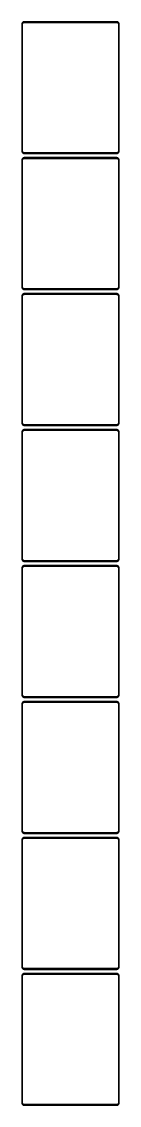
# Model space of a CAD drawing. Header units: metres. Extents: x -105 to 105, y 4268 to 8668.
# Drawn here: x -105 to 105, y 6326 to 8668 of the extents above; entities that cross this region are included whole.
import ezdxf

# ---------------------------------------------------------------- set-up
doc = ezdxf.new("R2010")
doc.units = ezdxf.units.M

msp = doc.modelspace()

# ---------------------------------------------------------------- linework, layer by layer
for p, q in [((-104.961, 8664.13), (-105, 8663.5)), ((-105, 8663.5), (-105, 8388.5)), ((-104.843, 8664.74), (-104.961, 8664.13)), ((-104.649, 8665.34), (-104.843, 8664.74)), ((-104.382, 8665.91), (-104.649, 8665.34)), ((-104.045, 8666.44), (-104.382, 8665.91)), ((-103.645, 8666.92), (-104.045, 8666.44)), ((-103.187, 8667.35), (-103.645, 8666.92)), ((-103.5, 8663), (-103.468, 8663.5)), ((-103.5, 8389), (-103.5, 8663)), ((-103.468, 8663.5), (-103.374, 8663.99)), ((-103.374, 8663.99), (-103.219, 8664.47)), ((-103.219, 8664.47), (-103.005, 8664.93)), ((-102.679, 8667.72), (-103.187, 8667.35)), ((-103.005, 8664.93), (-102.736, 8665.35)), ((-102.736, 8665.35), (-102.416, 8665.74)), ((-102.129, 8668.02), (-102.679, 8667.72)), ((-102.416, 8665.74), (-102.05, 8666.08)), ((-101.545, 8668.26), (-102.129, 8668.02)), ((-102.05, 8666.08), (-101.643, 8666.38)), ((-101.643, 8666.38), (-101.203, 8666.62)), ((-100.937, 8668.41), (-101.545, 8668.26)), ((-101.203, 8666.62), (-100.736, 8666.8)), ((-100.314, 8668.49), (-100.937, 8668.41)), ((-100.736, 8666.8), (-100.25, 8666.93)), ((100.314, 8668.49), (-100.314, 8668.49)), ((-100.25, 8666.93), (-99.7512, 8666.99)), ((-99.7512, 8666.99), (99.7512, 8666.99)), ((99.7512, 8666.99), (100.25, 8666.93)), ((100.25, 8666.93), (100.736, 8666.8)), ((100.937, 8668.41), (100.314, 8668.49)), ((100.736, 8666.8), (101.203, 8666.62)), ((101.545, 8668.26), (100.937, 8668.41)), ((101.203, 8666.62), (101.643, 8666.38)), ((102.129, 8668.02), (101.545, 8668.26)), ((101.643, 8666.38), (102.05, 8666.08)), ((102.05, 8666.08), (102.416, 8665.74)), ((102.679, 8667.72), (102.129, 8668.02)), ((102.416, 8665.74), (102.736, 8665.35)), ((103.187, 8667.35), (102.679, 8667.72)), ((102.736, 8665.35), (103.005, 8664.93)), ((103.005, 8664.93), (103.219, 8664.47)), ((103.645, 8666.92), (103.187, 8667.35)), ((103.219, 8664.47), (103.374, 8663.99)), ((103.374, 8663.99), (103.468, 8663.5)), ((103.468, 8663.5), (103.5, 8663)), ((103.5, 8663), (103.5, 8389)), ((104.045, 8666.44), (103.645, 8666.92)), ((104.382, 8665.91), (104.045, 8666.44)), ((104.649, 8665.34), (104.382, 8665.91)), ((104.843, 8664.74), (104.649, 8665.34)), ((104.961, 8664.13), (104.843, 8664.74)), ((105, 8663.5), (104.961, 8664.13)), ((105, 8388.5), (105, 8663.5)), ((-105, 8388.5), (-104.961, 8387.87)), ((-104.961, 8387.87), (-104.843, 8387.26)), ((-103.468, 8388.5), (-103.5, 8389)), ((-103.374, 8388.01), (-103.468, 8388.5)), ((-103.219, 8387.53), (-103.374, 8388.01)), ((103.374, 8388.01), (103.219, 8387.53)), ((103.468, 8388.5), (103.374, 8388.01)), ((103.5, 8389), (103.468, 8388.5)), ((104.843, 8387.26), (104.961, 8387.87)), ((104.961, 8387.87), (105, 8388.5)), ((-104.961, 8370.13), (-105, 8369.5)), ((-105, 8369.5), (-105, 8094.5)), ((-104.843, 8370.74), (-104.961, 8370.13)), ((-104.843, 8387.26), (-104.649, 8386.66)), ((-104.649, 8371.34), (-104.843, 8370.74)), ((-104.649, 8386.66), (-104.382, 8386.09)), ((-104.382, 8371.91), (-104.649, 8371.34)), ((-104.382, 8386.09), (-104.045, 8385.56)), ((-104.045, 8372.44), (-104.382, 8371.91)), ((-104.045, 8385.56), (-103.645, 8385.08)), ((-103.645, 8372.92), (-104.045, 8372.44)), ((-103.645, 8385.08), (-103.187, 8384.65)), ((-103.187, 8373.35), (-103.645, 8372.92)), ((-103.5, 8369), (-103.468, 8369.5)), ((-103.5, 8095), (-103.5, 8369)), ((-103.468, 8369.5), (-103.374, 8369.99)), ((-103.374, 8369.99), (-103.219, 8370.47)), ((-103.005, 8387.07), (-103.219, 8387.53)), ((-103.219, 8370.47), (-103.005, 8370.93)), ((-103.187, 8384.65), (-102.679, 8384.28)), ((-102.679, 8373.72), (-103.187, 8373.35)), ((-102.736, 8386.65), (-103.005, 8387.07)), ((-103.005, 8370.93), (-102.736, 8371.35)), ((-102.416, 8386.26), (-102.736, 8386.65)), ((-102.736, 8371.35), (-102.416, 8371.74)), ((-102.679, 8384.28), (-102.129, 8383.98)), ((-102.129, 8374.02), (-102.679, 8373.72)), ((-102.05, 8385.92), (-102.416, 8386.26)), ((-102.416, 8371.74), (-102.05, 8372.08)), ((-102.129, 8383.98), (-101.545, 8383.74)), ((-101.545, 8374.26), (-102.129, 8374.02)), ((-101.643, 8385.62), (-102.05, 8385.92)), ((-102.05, 8372.08), (-101.643, 8372.38)), ((-101.203, 8385.38), (-101.643, 8385.62)), ((-101.643, 8372.38), (-101.203, 8372.62)), ((-101.545, 8383.74), (-100.937, 8383.59)), ((-100.937, 8374.41), (-101.545, 8374.26)), ((-100.736, 8385.2), (-101.203, 8385.38)), ((-101.203, 8372.62), (-100.736, 8372.8)), ((-100.937, 8383.59), (-100.314, 8383.51)), ((-100.314, 8374.49), (-100.937, 8374.41)), ((-100.25, 8385.07), (-100.736, 8385.2)), ((-100.736, 8372.8), (-100.25, 8372.93)), ((-100.314, 8383.51), (100.314, 8383.51)), ((100.314, 8374.49), (-100.314, 8374.49)), ((-99.7512, 8385.01), (-100.25, 8385.07)), ((-100.25, 8372.93), (-99.7512, 8372.99)), ((99.7512, 8385.01), (-99.7512, 8385.01)), ((-99.7512, 8372.99), (99.7512, 8372.99)), ((100.25, 8385.07), (99.7512, 8385.01)), ((99.7512, 8372.99), (100.25, 8372.93)), ((100.736, 8385.2), (100.25, 8385.07)), ((100.25, 8372.93), (100.736, 8372.8)), ((100.314, 8383.51), (100.937, 8383.59)), ((100.937, 8374.41), (100.314, 8374.49)), ((101.203, 8385.38), (100.736, 8385.2)), ((100.736, 8372.8), (101.203, 8372.62)), ((100.937, 8383.59), (101.545, 8383.74)), ((101.545, 8374.26), (100.937, 8374.41)), ((101.643, 8385.62), (101.203, 8385.38)), ((101.203, 8372.62), (101.643, 8372.38)), ((101.545, 8383.74), (102.129, 8383.98)), ((102.129, 8374.02), (101.545, 8374.26)), ((102.05, 8385.92), (101.643, 8385.62)), ((101.643, 8372.38), (102.05, 8372.08)), ((102.416, 8386.26), (102.05, 8385.92)), ((102.05, 8372.08), (102.416, 8371.74)), ((102.129, 8383.98), (102.679, 8384.28)), ((102.679, 8373.72), (102.129, 8374.02)), ((102.736, 8386.65), (102.416, 8386.26)), ((102.416, 8371.74), (102.736, 8371.35)), ((102.679, 8384.28), (103.187, 8384.65)), ((103.187, 8373.35), (102.679, 8373.72)), ((103.005, 8387.07), (102.736, 8386.65)), ((102.736, 8371.35), (103.005, 8370.93)), ((103.219, 8387.53), (103.005, 8387.07)), ((103.005, 8370.93), (103.219, 8370.47)), ((103.187, 8384.65), (103.645, 8385.08)), ((103.645, 8372.92), (103.187, 8373.35)), ((103.219, 8370.47), (103.374, 8369.99)), ((103.374, 8369.99), (103.468, 8369.5)), ((103.468, 8369.5), (103.5, 8369)), ((103.5, 8369), (103.5, 8095)), ((103.645, 8385.08), (104.045, 8385.56)), ((104.045, 8372.44), (103.645, 8372.92)), ((104.045, 8385.56), (104.382, 8386.09)), ((104.382, 8371.91), (104.045, 8372.44)), ((104.382, 8386.09), (104.649, 8386.66)), ((104.649, 8371.34), (104.382, 8371.91)), ((104.649, 8386.66), (104.843, 8387.26)), ((104.843, 8370.74), (104.649, 8371.34)), ((104.961, 8370.13), (104.843, 8370.74)), ((105, 8369.5), (104.961, 8370.13)), ((105, 8094.5), (105, 8369.5)), ((-105, 8094.5), (-104.961, 8093.87)), ((-104.961, 8093.87), (-104.843, 8093.26)), ((-104.843, 8093.26), (-104.649, 8092.66)), ((-104.649, 8092.66), (-104.382, 8092.09)), ((-104.382, 8092.09), (-104.045, 8091.56)), ((-104.045, 8091.56), (-103.645, 8091.08)), ((-103.645, 8091.08), (-103.187, 8090.65)), ((-103.468, 8094.5), (-103.5, 8095)), ((-103.374, 8094.01), (-103.468, 8094.5)), ((-103.219, 8093.53), (-103.374, 8094.01)), ((-103.005, 8093.07), (-103.219, 8093.53)), ((-103.187, 8090.65), (-102.679, 8090.28)), ((-102.736, 8092.65), (-103.005, 8093.07)), ((-102.416, 8092.26), (-102.736, 8092.65)), ((-102.679, 8090.28), (-102.129, 8089.98)), ((-102.05, 8091.92), (-102.416, 8092.26)), ((-102.129, 8089.98), (-101.545, 8089.74)), ((-101.643, 8091.62), (-102.05, 8091.92)), ((-101.203, 8091.38), (-101.643, 8091.62)), ((-101.545, 8089.74), (-100.937, 8089.59)), ((-100.736, 8091.2), (-101.203, 8091.38)), ((-100.937, 8089.59), (-100.314, 8089.51)), ((-100.25, 8091.07), (-100.736, 8091.2)), ((-100.314, 8089.51), (100.314, 8089.51)), ((-99.7512, 8091.01), (-100.25, 8091.07)), ((99.7512, 8091.01), (-99.7512, 8091.01)), ((100.25, 8091.07), (99.7512, 8091.01)), ((100.736, 8091.2), (100.25, 8091.07)), ((100.314, 8089.51), (100.937, 8089.59)), ((101.203, 8091.38), (100.736, 8091.2)), ((100.937, 8089.59), (101.545, 8089.74)), ((101.643, 8091.62), (101.203, 8091.38)), ((101.545, 8089.74), (102.129, 8089.98)), ((102.05, 8091.92), (101.643, 8091.62)), ((102.416, 8092.26), (102.05, 8091.92)), ((102.129, 8089.98), (102.679, 8090.28)), ((102.736, 8092.65), (102.416, 8092.26)), ((102.679, 8090.28), (103.187, 8090.65)), ((103.005, 8093.07), (102.736, 8092.65)), ((103.219, 8093.53), (103.005, 8093.07)), ((103.187, 8090.65), (103.645, 8091.08)), ((103.374, 8094.01), (103.219, 8093.53)), ((103.468, 8094.5), (103.374, 8094.01)), ((103.5, 8095), (103.468, 8094.5)), ((103.645, 8091.08), (104.045, 8091.56)), ((104.045, 8091.56), (104.382, 8092.09)), ((104.382, 8092.09), (104.649, 8092.66)), ((104.649, 8092.66), (104.843, 8093.26)), ((104.843, 8093.26), (104.961, 8093.87)), ((104.961, 8093.87), (105, 8094.5)), ((-104.961, 8076.13), (-105, 8075.5)), ((-105, 8075.5), (-105, 7800.5)), ((-104.843, 8076.74), (-104.961, 8076.13)), ((-104.649, 8077.34), (-104.843, 8076.74)), ((-104.382, 8077.91), (-104.649, 8077.34)), ((-104.045, 8078.44), (-104.382, 8077.91)), ((-103.645, 8078.92), (-104.045, 8078.44)), ((-103.187, 8079.35), (-103.645, 8078.92)), ((-103.5, 8075), (-103.468, 8075.5)), ((-103.5, 7801), (-103.5, 8075)), ((-103.468, 8075.5), (-103.374, 8075.99)), ((-103.374, 8075.99), (-103.219, 8076.47)), ((-103.219, 8076.47), (-103.005, 8076.93)), ((-102.679, 8079.72), (-103.187, 8079.35)), ((-103.005, 8076.93), (-102.736, 8077.35)), ((-102.736, 8077.35), (-102.416, 8077.74)), ((-102.129, 8080.02), (-102.679, 8079.72)), ((-102.416, 8077.74), (-102.05, 8078.08)), ((-101.545, 8080.26), (-102.129, 8080.02)), ((-102.05, 8078.08), (-101.643, 8078.38)), ((-101.643, 8078.38), (-101.203, 8078.62)), ((-100.937, 8080.41), (-101.545, 8080.26)), ((-101.203, 8078.62), (-100.736, 8078.8)), ((-100.314, 8080.49), (-100.937, 8080.41)), ((-100.736, 8078.8), (-100.25, 8078.93)), ((100.314, 8080.49), (-100.314, 8080.49)), ((-100.25, 8078.93), (-99.7512, 8078.99)), ((-99.7512, 8078.99), (99.7512, 8078.99)), ((99.7512, 8078.99), (100.25, 8078.93)), ((100.25, 8078.93), (100.736, 8078.8)), ((100.937, 8080.41), (100.314, 8080.49)), ((100.736, 8078.8), (101.203, 8078.62)), ((101.545, 8080.26), (100.937, 8080.41)), ((101.203, 8078.62), (101.643, 8078.38)), ((102.129, 8080.02), (101.545, 8080.26)), ((101.643, 8078.38), (102.05, 8078.08)), ((102.05, 8078.08), (102.416, 8077.74)), ((102.679, 8079.72), (102.129, 8080.02)), ((102.416, 8077.74), (102.736, 8077.35)), ((103.187, 8079.35), (102.679, 8079.72)), ((102.736, 8077.35), (103.005, 8076.93)), ((103.005, 8076.93), (103.219, 8076.47)), ((103.645, 8078.92), (103.187, 8079.35)), ((103.219, 8076.47), (103.374, 8075.99)), ((103.374, 8075.99), (103.468, 8075.5)), ((103.468, 8075.5), (103.5, 8075)), ((103.5, 8075), (103.5, 7801)), ((104.045, 8078.44), (103.645, 8078.92)), ((104.382, 8077.91), (104.045, 8078.44)), ((104.649, 8077.34), (104.382, 8077.91)), ((104.843, 8076.74), (104.649, 8077.34)), ((104.961, 8076.13), (104.843, 8076.74)), ((105, 8075.5), (104.961, 8076.13)), ((105, 7800.5), (105, 8075.5)), ((-105, 7800.5), (-104.961, 7799.87)), ((-104.961, 7782.13), (-105, 7781.5)), ((-105, 7781.5), (-105, 7506.5)), ((-104.961, 7799.87), (-104.843, 7799.26)), ((-104.843, 7782.74), (-104.961, 7782.13)), ((-104.843, 7799.26), (-104.649, 7798.66)), ((-104.649, 7783.34), (-104.843, 7782.74)), ((-104.649, 7798.66), (-104.382, 7798.09)), ((-104.382, 7783.91), (-104.649, 7783.34)), ((-104.382, 7798.09), (-104.045, 7797.56)), ((-104.045, 7784.44), (-104.382, 7783.91)), ((-104.045, 7797.56), (-103.645, 7797.08)), ((-103.645, 7784.92), (-104.045, 7784.44)), ((-103.645, 7797.08), (-103.187, 7796.65)), ((-103.187, 7785.35), (-103.645, 7784.92)), ((-103.468, 7800.5), (-103.5, 7801)), ((-103.5, 7781), (-103.468, 7781.5)), ((-103.5, 7507), (-103.5, 7781)), ((-103.374, 7800.01), (-103.468, 7800.5)), ((-103.468, 7781.5), (-103.374, 7781.99)), ((-103.219, 7799.53), (-103.374, 7800.01)), ((-103.374, 7781.99), (-103.219, 7782.47)), ((-103.005, 7799.07), (-103.219, 7799.53)), ((-103.219, 7782.47), (-103.005, 7782.93)), ((-103.187, 7796.65), (-102.679, 7796.28)), ((-102.679, 7785.72), (-103.187, 7785.35)), ((-102.736, 7798.65), (-103.005, 7799.07)), ((-103.005, 7782.93), (-102.736, 7783.35)), ((-102.416, 7798.26), (-102.736, 7798.65)), ((-102.736, 7783.35), (-102.416, 7783.74)), ((-102.679, 7796.28), (-102.129, 7795.98)), ((-102.129, 7786.02), (-102.679, 7785.72)), ((-102.05, 7797.92), (-102.416, 7798.26)), ((-102.416, 7783.74), (-102.05, 7784.08)), ((-102.129, 7795.98), (-101.545, 7795.74)), ((-101.545, 7786.26), (-102.129, 7786.02)), ((-101.643, 7797.62), (-102.05, 7797.92)), ((-102.05, 7784.08), (-101.643, 7784.38)), ((-101.203, 7797.38), (-101.643, 7797.62)), ((-101.643, 7784.38), (-101.203, 7784.62)), ((-101.545, 7795.74), (-100.937, 7795.59)), ((-100.937, 7786.41), (-101.545, 7786.26)), ((-100.736, 7797.2), (-101.203, 7797.38)), ((-101.203, 7784.62), (-100.736, 7784.8)), ((-100.937, 7795.59), (-100.314, 7795.51)), ((-100.314, 7786.49), (-100.937, 7786.41)), ((-100.25, 7797.07), (-100.736, 7797.2)), ((-100.736, 7784.8), (-100.25, 7784.93)), ((-100.314, 7795.51), (100.314, 7795.51)), ((100.314, 7786.49), (-100.314, 7786.49)), ((-99.7512, 7797.01), (-100.25, 7797.07)), ((-100.25, 7784.93), (-99.7512, 7784.99)), ((99.7512, 7797.01), (-99.7512, 7797.01)), ((-99.7512, 7784.99), (99.7512, 7784.99)), ((100.25, 7797.07), (99.7512, 7797.01)), ((99.7512, 7784.99), (100.25, 7784.93)), ((100.736, 7797.2), (100.25, 7797.07)), ((100.25, 7784.93), (100.736, 7784.8)), ((100.314, 7795.51), (100.937, 7795.59)), ((100.937, 7786.41), (100.314, 7786.49)), ((101.203, 7797.38), (100.736, 7797.2)), ((100.736, 7784.8), (101.203, 7784.62)), ((100.937, 7795.59), (101.545, 7795.74)), ((101.545, 7786.26), (100.937, 7786.41)), ((101.643, 7797.62), (101.203, 7797.38)), ((101.203, 7784.62), (101.643, 7784.38)), ((101.545, 7795.74), (102.129, 7795.98)), ((102.129, 7786.02), (101.545, 7786.26)), ((102.05, 7797.92), (101.643, 7797.62)), ((101.643, 7784.38), (102.05, 7784.08)), ((102.416, 7798.26), (102.05, 7797.92)), ((102.05, 7784.08), (102.416, 7783.74)), ((102.129, 7795.98), (102.679, 7796.28)), ((102.679, 7785.72), (102.129, 7786.02)), ((102.736, 7798.65), (102.416, 7798.26)), ((102.416, 7783.74), (102.736, 7783.35)), ((102.679, 7796.28), (103.187, 7796.65)), ((103.187, 7785.35), (102.679, 7785.72)), ((103.005, 7799.07), (102.736, 7798.65)), ((102.736, 7783.35), (103.005, 7782.93)), ((103.219, 7799.53), (103.005, 7799.07)), ((103.005, 7782.93), (103.219, 7782.47)), ((103.187, 7796.65), (103.645, 7797.08)), ((103.645, 7784.92), (103.187, 7785.35)), ((103.374, 7800.01), (103.219, 7799.53)), ((103.219, 7782.47), (103.374, 7781.99)), ((103.468, 7800.5), (103.374, 7800.01)), ((103.374, 7781.99), (103.468, 7781.5)), ((103.5, 7801), (103.468, 7800.5)), ((103.468, 7781.5), (103.5, 7781)), ((103.5, 7781), (103.5, 7507)), ((103.645, 7797.08), (104.045, 7797.56)), ((104.045, 7784.44), (103.645, 7784.92)), ((104.045, 7797.56), (104.382, 7798.09)), ((104.382, 7783.91), (104.045, 7784.44)), ((104.382, 7798.09), (104.649, 7798.66)), ((104.649, 7783.34), (104.382, 7783.91)), ((104.649, 7798.66), (104.843, 7799.26)), ((104.843, 7782.74), (104.649, 7783.34)), ((104.843, 7799.26), (104.961, 7799.87)), ((104.961, 7782.13), (104.843, 7782.74)), ((104.961, 7799.87), (105, 7800.5)), ((105, 7781.5), (104.961, 7782.13)), ((105, 7506.5), (105, 7781.5)), ((-105, 7506.5), (-104.961, 7505.87)), ((-104.961, 7505.87), (-104.843, 7505.26)), ((-104.843, 7505.26), (-104.649, 7504.66)), ((-104.649, 7504.66), (-104.382, 7504.09)), ((-104.382, 7504.09), (-104.045, 7503.56)), ((-104.045, 7503.56), (-103.645, 7503.08)), ((-103.645, 7503.08), (-103.187, 7502.65)), ((-103.468, 7506.5), (-103.5, 7507)), ((-103.374, 7506.01), (-103.468, 7506.5)), ((-103.219, 7505.53), (-103.374, 7506.01)), ((-103.005, 7505.07), (-103.219, 7505.53)), ((-103.187, 7502.65), (-102.679, 7502.28)), ((-102.736, 7504.65), (-103.005, 7505.07)), ((-102.416, 7504.26), (-102.736, 7504.65)), ((-102.679, 7502.28), (-102.129, 7501.98)), ((-102.05, 7503.92), (-102.416, 7504.26)), ((-102.129, 7501.98), (-101.545, 7501.74)), ((-101.643, 7503.62), (-102.05, 7503.92)), ((-101.203, 7503.38), (-101.643, 7503.62)), ((-101.545, 7501.74), (-100.937, 7501.59)), ((-100.736, 7503.2), (-101.203, 7503.38)), ((-100.937, 7501.59), (-100.314, 7501.51)), ((-100.25, 7503.07), (-100.736, 7503.2)), ((-100.314, 7501.51), (100.314, 7501.51)), ((-99.7512, 7503.01), (-100.25, 7503.07)), ((99.7512, 7503.01), (-99.7512, 7503.01)), ((100.25, 7503.07), (99.7512, 7503.01)), ((100.736, 7503.2), (100.25, 7503.07)), ((100.314, 7501.51), (100.937, 7501.59)), ((101.203, 7503.38), (100.736, 7503.2)), ((100.937, 7501.59), (101.545, 7501.74)), ((101.643, 7503.62), (101.203, 7503.38)), ((101.545, 7501.74), (102.129, 7501.98)), ((102.05, 7503.92), (101.643, 7503.62)), ((102.416, 7504.26), (102.05, 7503.92)), ((102.129, 7501.98), (102.679, 7502.28)), ((102.736, 7504.65), (102.416, 7504.26)), ((102.679, 7502.28), (103.187, 7502.65)), ((103.005, 7505.07), (102.736, 7504.65)), ((103.219, 7505.53), (103.005, 7505.07)), ((103.187, 7502.65), (103.645, 7503.08)), ((103.374, 7506.01), (103.219, 7505.53)), ((103.468, 7506.5), (103.374, 7506.01)), ((103.5, 7507), (103.468, 7506.5)), ((103.645, 7503.08), (104.045, 7503.56)), ((104.045, 7503.56), (104.382, 7504.09)), ((104.382, 7504.09), (104.649, 7504.66)), ((104.649, 7504.66), (104.843, 7505.26)), ((104.843, 7505.26), (104.961, 7505.87)), ((104.961, 7505.87), (105, 7506.5)), ((-104.961, 7488.13), (-105, 7487.5)), ((-105, 7487.5), (-105, 7212.5)), ((-104.843, 7488.74), (-104.961, 7488.13)), ((-104.649, 7489.34), (-104.843, 7488.74)), ((-104.382, 7489.91), (-104.649, 7489.34)), ((-104.045, 7490.44), (-104.382, 7489.91)), ((-103.645, 7490.92), (-104.045, 7490.44)), ((-103.187, 7491.35), (-103.645, 7490.92)), ((-103.5, 7487), (-103.468, 7487.5)), ((-103.5, 7213), (-103.5, 7487)), ((-103.468, 7487.5), (-103.374, 7487.99)), ((-103.374, 7487.99), (-103.219, 7488.47)), ((-103.219, 7488.47), (-103.005, 7488.93)), ((-102.679, 7491.72), (-103.187, 7491.35)), ((-103.005, 7488.93), (-102.736, 7489.35)), ((-102.736, 7489.35), (-102.416, 7489.74)), ((-102.129, 7492.02), (-102.679, 7491.72)), ((-102.416, 7489.74), (-102.05, 7490.08)), ((-101.545, 7492.26), (-102.129, 7492.02)), ((-102.05, 7490.08), (-101.643, 7490.38)), ((-101.643, 7490.38), (-101.203, 7490.62)), ((-100.937, 7492.41), (-101.545, 7492.26)), ((-101.203, 7490.62), (-100.736, 7490.8)), ((-100.314, 7492.49), (-100.937, 7492.41)), ((-100.736, 7490.8), (-100.25, 7490.93)), ((100.314, 7492.49), (-100.314, 7492.49)), ((-100.25, 7490.93), (-99.7512, 7490.99)), ((-99.7512, 7490.99), (99.7512, 7490.99)), ((99.7512, 7490.99), (100.25, 7490.93)), ((100.25, 7490.93), (100.736, 7490.8)), ((100.937, 7492.41), (100.314, 7492.49)), ((100.736, 7490.8), (101.203, 7490.62)), ((101.545, 7492.26), (100.937, 7492.41)), ((101.203, 7490.62), (101.643, 7490.38)), ((102.129, 7492.02), (101.545, 7492.26)), ((101.643, 7490.38), (102.05, 7490.08)), ((102.05, 7490.08), (102.416, 7489.74)), ((102.679, 7491.72), (102.129, 7492.02)), ((102.416, 7489.74), (102.736, 7489.35)), ((103.187, 7491.35), (102.679, 7491.72)), ((102.736, 7489.35), (103.005, 7488.93)), ((103.005, 7488.93), (103.219, 7488.47)), ((103.645, 7490.92), (103.187, 7491.35)), ((103.219, 7488.47), (103.374, 7487.99)), ((103.374, 7487.99), (103.468, 7487.5)), ((103.468, 7487.5), (103.5, 7487)), ((103.5, 7487), (103.5, 7213)), ((104.045, 7490.44), (103.645, 7490.92)), ((104.382, 7489.91), (104.045, 7490.44)), ((104.649, 7489.34), (104.382, 7489.91)), ((104.843, 7488.74), (104.649, 7489.34)), ((104.961, 7488.13), (104.843, 7488.74)), ((105, 7487.5), (104.961, 7488.13)), ((105, 7212.5), (105, 7487.5)), ((-105, 7212.5), (-104.961, 7211.87)), ((-104.961, 7194.13), (-105, 7193.5)), ((-105, 7193.5), (-105, 6918.5)), ((-104.961, 7211.87), (-104.843, 7211.26)), ((-104.843, 7194.74), (-104.961, 7194.13)), ((-104.843, 7211.26), (-104.649, 7210.66)), ((-104.649, 7195.34), (-104.843, 7194.74)), ((-104.649, 7210.66), (-104.382, 7210.09)), ((-104.382, 7195.91), (-104.649, 7195.34)), ((-104.382, 7210.09), (-104.045, 7209.56)), ((-104.045, 7196.44), (-104.382, 7195.91)), ((-104.045, 7209.56), (-103.645, 7209.08)), ((-103.645, 7196.92), (-104.045, 7196.44)), ((-103.645, 7209.08), (-103.187, 7208.65)), ((-103.187, 7197.35), (-103.645, 7196.92)), ((-103.468, 7212.5), (-103.5, 7213)), ((-103.5, 7193), (-103.468, 7193.5)), ((-103.5, 6919), (-103.5, 7193)), ((-103.374, 7212.01), (-103.468, 7212.5)), ((-103.468, 7193.5), (-103.374, 7193.99)), ((-103.219, 7211.53), (-103.374, 7212.01)), ((-103.374, 7193.99), (-103.219, 7194.47)), ((-103.005, 7211.07), (-103.219, 7211.53)), ((-103.219, 7194.47), (-103.005, 7194.93)), ((-103.187, 7208.65), (-102.679, 7208.28)), ((-102.679, 7197.72), (-103.187, 7197.35)), ((-102.736, 7210.65), (-103.005, 7211.07)), ((-103.005, 7194.93), (-102.736, 7195.35)), ((-102.416, 7210.26), (-102.736, 7210.65)), ((-102.736, 7195.35), (-102.416, 7195.74)), ((-102.679, 7208.28), (-102.129, 7207.98)), ((-102.129, 7198.02), (-102.679, 7197.72)), ((-102.05, 7209.92), (-102.416, 7210.26)), ((-102.416, 7195.74), (-102.05, 7196.08)), ((-102.129, 7207.98), (-101.545, 7207.74)), ((-101.545, 7198.26), (-102.129, 7198.02)), ((-101.643, 7209.62), (-102.05, 7209.92)), ((-102.05, 7196.08), (-101.643, 7196.38)), ((-101.203, 7209.38), (-101.643, 7209.62)), ((-101.643, 7196.38), (-101.203, 7196.62)), ((-101.545, 7207.74), (-100.937, 7207.59)), ((-100.937, 7198.41), (-101.545, 7198.26)), ((-100.736, 7209.2), (-101.203, 7209.38)), ((-101.203, 7196.62), (-100.736, 7196.8)), ((-100.937, 7207.59), (-100.314, 7207.51)), ((-100.314, 7198.49), (-100.937, 7198.41)), ((-100.25, 7209.07), (-100.736, 7209.2)), ((-100.736, 7196.8), (-100.25, 7196.93)), ((-100.314, 7207.51), (100.314, 7207.51)), ((100.314, 7198.49), (-100.314, 7198.49)), ((-99.7512, 7209.01), (-100.25, 7209.07)), ((-100.25, 7196.93), (-99.7512, 7196.99)), ((99.7512, 7209.01), (-99.7512, 7209.01)), ((-99.7512, 7196.99), (99.7512, 7196.99)), ((100.25, 7209.07), (99.7512, 7209.01)), ((99.7512, 7196.99), (100.25, 7196.93)), ((100.736, 7209.2), (100.25, 7209.07)), ((100.25, 7196.93), (100.736, 7196.8)), ((100.314, 7207.51), (100.937, 7207.59)), ((100.937, 7198.41), (100.314, 7198.49)), ((101.203, 7209.38), (100.736, 7209.2)), ((100.736, 7196.8), (101.203, 7196.62)), ((100.937, 7207.59), (101.545, 7207.74)), ((101.545, 7198.26), (100.937, 7198.41)), ((101.643, 7209.62), (101.203, 7209.38)), ((101.203, 7196.62), (101.643, 7196.38)), ((101.545, 7207.74), (102.129, 7207.98)), ((102.129, 7198.02), (101.545, 7198.26)), ((102.05, 7209.92), (101.643, 7209.62)), ((101.643, 7196.38), (102.05, 7196.08)), ((102.416, 7210.26), (102.05, 7209.92)), ((102.05, 7196.08), (102.416, 7195.74)), ((102.129, 7207.98), (102.679, 7208.28)), ((102.679, 7197.72), (102.129, 7198.02)), ((102.736, 7210.65), (102.416, 7210.26)), ((102.416, 7195.74), (102.736, 7195.35)), ((102.679, 7208.28), (103.187, 7208.65)), ((103.187, 7197.35), (102.679, 7197.72)), ((103.005, 7211.07), (102.736, 7210.65)), ((102.736, 7195.35), (103.005, 7194.93)), ((103.219, 7211.53), (103.005, 7211.07)), ((103.005, 7194.93), (103.219, 7194.47)), ((103.187, 7208.65), (103.645, 7209.08)), ((103.645, 7196.92), (103.187, 7197.35)), ((103.374, 7212.01), (103.219, 7211.53)), ((103.219, 7194.47), (103.374, 7193.99)), ((103.468, 7212.5), (103.374, 7212.01)), ((103.374, 7193.99), (103.468, 7193.5)), ((103.5, 7213), (103.468, 7212.5)), ((103.468, 7193.5), (103.5, 7193)), ((103.5, 7193), (103.5, 6919)), ((103.645, 7209.08), (104.045, 7209.56)), ((104.045, 7196.44), (103.645, 7196.92)), ((104.045, 7209.56), (104.382, 7210.09)), ((104.382, 7195.91), (104.045, 7196.44)), ((104.382, 7210.09), (104.649, 7210.66)), ((104.649, 7195.34), (104.382, 7195.91)), ((104.649, 7210.66), (104.843, 7211.26)), ((104.843, 7194.74), (104.649, 7195.34)), ((104.843, 7211.26), (104.961, 7211.87)), ((104.961, 7194.13), (104.843, 7194.74)), ((104.961, 7211.87), (105, 7212.5)), ((105, 7193.5), (104.961, 7194.13)), ((105, 6918.5), (105, 7193.5)), ((-105, 6918.5), (-104.961, 6917.87)), ((-104.961, 6917.87), (-104.843, 6917.26)), ((-104.843, 6917.26), (-104.649, 6916.66)), ((-104.649, 6916.66), (-104.382, 6916.09)), ((-104.382, 6916.09), (-104.045, 6915.56)), ((-104.045, 6915.56), (-103.645, 6915.08)), ((-103.645, 6915.08), (-103.187, 6914.65)), ((-103.468, 6918.5), (-103.5, 6919)), ((-103.374, 6918.01), (-103.468, 6918.5)), ((-103.219, 6917.53), (-103.374, 6918.01)), ((-103.005, 6917.07), (-103.219, 6917.53)), ((-103.187, 6914.65), (-102.679, 6914.28)), ((-102.736, 6916.65), (-103.005, 6917.07)), ((-102.416, 6916.26), (-102.736, 6916.65)), ((-102.679, 6914.28), (-102.129, 6913.98)), ((-102.05, 6915.92), (-102.416, 6916.26)), ((-102.129, 6913.98), (-101.545, 6913.74)), ((-101.643, 6915.62), (-102.05, 6915.92)), ((-101.203, 6915.38), (-101.643, 6915.62)), ((-101.545, 6913.74), (-100.937, 6913.59)), ((-100.736, 6915.2), (-101.203, 6915.38)), ((-100.937, 6913.59), (-100.314, 6913.51)), ((-100.25, 6915.07), (-100.736, 6915.2)), ((-100.314, 6913.51), (100.314, 6913.51)), ((-99.7512, 6915.01), (-100.25, 6915.07)), ((99.7512, 6915.01), (-99.7512, 6915.01)), ((100.25, 6915.07), (99.7512, 6915.01)), ((100.736, 6915.2), (100.25, 6915.07)), ((100.314, 6913.51), (100.937, 6913.59)), ((101.203, 6915.38), (100.736, 6915.2)), ((100.937, 6913.59), (101.545, 6913.74)), ((101.643, 6915.62), (101.203, 6915.38)), ((101.545, 6913.74), (102.129, 6913.98)), ((102.05, 6915.92), (101.643, 6915.62)), ((102.416, 6916.26), (102.05, 6915.92)), ((102.129, 6913.98), (102.679, 6914.28)), ((102.736, 6916.65), (102.416, 6916.26)), ((102.679, 6914.28), (103.187, 6914.65)), ((103.005, 6917.07), (102.736, 6916.65)), ((103.219, 6917.53), (103.005, 6917.07)), ((103.187, 6914.65), (103.645, 6915.08)), ((103.374, 6918.01), (103.219, 6917.53)), ((103.468, 6918.5), (103.374, 6918.01)), ((103.5, 6919), (103.468, 6918.5)), ((103.645, 6915.08), (104.045, 6915.56)), ((104.045, 6915.56), (104.382, 6916.09)), ((104.382, 6916.09), (104.649, 6916.66)), ((104.649, 6916.66), (104.843, 6917.26)), ((104.843, 6917.26), (104.961, 6917.87)), ((104.961, 6917.87), (105, 6918.5)), ((-104.961, 6900.13), (-105, 6899.5)), ((-105, 6899.5), (-105, 6624.5)), ((-104.843, 6900.74), (-104.961, 6900.13)), ((-104.649, 6901.34), (-104.843, 6900.74)), ((-104.382, 6901.91), (-104.649, 6901.34)), ((-104.045, 6902.44), (-104.382, 6901.91)), ((-103.645, 6902.92), (-104.045, 6902.44)), ((-103.187, 6903.35), (-103.645, 6902.92)), ((-103.5, 6899), (-103.468, 6899.5)), ((-103.5, 6625), (-103.5, 6899)), ((-103.468, 6899.5), (-103.374, 6899.99)), ((-103.374, 6899.99), (-103.219, 6900.47)), ((-103.219, 6900.47), (-103.005, 6900.93)), ((-102.679, 6903.72), (-103.187, 6903.35)), ((-103.005, 6900.93), (-102.736, 6901.35)), ((-102.736, 6901.35), (-102.416, 6901.74)), ((-102.129, 6904.02), (-102.679, 6903.72)), ((-102.416, 6901.74), (-102.05, 6902.08)), ((-101.545, 6904.26), (-102.129, 6904.02)), ((-102.05, 6902.08), (-101.643, 6902.38)), ((-101.643, 6902.38), (-101.203, 6902.62)), ((-100.937, 6904.41), (-101.545, 6904.26)), ((-101.203, 6902.62), (-100.736, 6902.8)), ((-100.314, 6904.49), (-100.937, 6904.41)), ((-100.736, 6902.8), (-100.25, 6902.93)), ((100.314, 6904.49), (-100.314, 6904.49)), ((-100.25, 6902.93), (-99.7512, 6902.99)), ((-99.7512, 6902.99), (99.7512, 6902.99)), ((99.7512, 6902.99), (100.25, 6902.93)), ((100.25, 6902.93), (100.736, 6902.8)), ((100.937, 6904.41), (100.314, 6904.49)), ((100.736, 6902.8), (101.203, 6902.62)), ((101.545, 6904.26), (100.937, 6904.41)), ((101.203, 6902.62), (101.643, 6902.38)), ((102.129, 6904.02), (101.545, 6904.26)), ((101.643, 6902.38), (102.05, 6902.08)), ((102.05, 6902.08), (102.416, 6901.74)), ((102.679, 6903.72), (102.129, 6904.02)), ((102.416, 6901.74), (102.736, 6901.35)), ((103.187, 6903.35), (102.679, 6903.72)), ((102.736, 6901.35), (103.005, 6900.93)), ((103.005, 6900.93), (103.219, 6900.47)), ((103.645, 6902.92), (103.187, 6903.35)), ((103.219, 6900.47), (103.374, 6899.99)), ((103.374, 6899.99), (103.468, 6899.5)), ((103.468, 6899.5), (103.5, 6899)), ((103.5, 6899), (103.5, 6625)), ((104.045, 6902.44), (103.645, 6902.92)), ((104.382, 6901.91), (104.045, 6902.44)), ((104.649, 6901.34), (104.382, 6901.91)), ((104.843, 6900.74), (104.649, 6901.34)), ((104.961, 6900.13), (104.843, 6900.74)), ((105, 6899.5), (104.961, 6900.13)), ((105, 6624.5), (105, 6899.5)), ((-105, 6624.5), (-104.961, 6623.87)), ((-104.961, 6623.87), (-104.843, 6623.26)), ((-104.843, 6623.26), (-104.649, 6622.66)), ((-104.649, 6607.34), (-104.843, 6606.74)), ((-104.649, 6622.66), (-104.382, 6622.09)), ((-104.382, 6607.91), (-104.649, 6607.34)), ((-104.382, 6622.09), (-104.045, 6621.56)), ((-104.045, 6608.44), (-104.382, 6607.91)), ((-104.045, 6621.56), (-103.645, 6621.08)), ((-103.645, 6608.92), (-104.045, 6608.44)), ((-103.645, 6621.08), (-103.187, 6620.65)), ((-103.187, 6609.35), (-103.645, 6608.92)), ((-103.468, 6624.5), (-103.5, 6625)), ((-103.374, 6624.01), (-103.468, 6624.5)), ((-103.219, 6623.53), (-103.374, 6624.01)), ((-103.005, 6623.07), (-103.219, 6623.53)), ((-103.187, 6620.65), (-102.679, 6620.28)), ((-102.679, 6609.72), (-103.187, 6609.35)), ((-102.736, 6622.65), (-103.005, 6623.07)), ((-103.005, 6606.93), (-102.736, 6607.35)), ((-102.416, 6622.26), (-102.736, 6622.65)), ((-102.736, 6607.35), (-102.416, 6607.74)), ((-102.679, 6620.28), (-102.129, 6619.98)), ((-102.129, 6610.02), (-102.679, 6609.72)), ((-102.05, 6621.92), (-102.416, 6622.26)), ((-102.416, 6607.74), (-102.05, 6608.08)), ((-102.129, 6619.98), (-101.545, 6619.74)), ((-101.545, 6610.26), (-102.129, 6610.02)), ((-101.643, 6621.62), (-102.05, 6621.92)), ((-102.05, 6608.08), (-101.643, 6608.38)), ((-101.203, 6621.38), (-101.643, 6621.62)), ((-101.643, 6608.38), (-101.203, 6608.62)), ((-101.545, 6619.74), (-100.937, 6619.59)), ((-100.937, 6610.41), (-101.545, 6610.26)), ((-100.736, 6621.2), (-101.203, 6621.38)), ((-101.203, 6608.62), (-100.736, 6608.8)), ((-100.937, 6619.59), (-100.314, 6619.51)), ((-100.314, 6610.49), (-100.937, 6610.41)), ((-100.25, 6621.07), (-100.736, 6621.2)), ((-100.736, 6608.8), (-100.25, 6608.93)), ((-100.314, 6619.51), (100.314, 6619.51)), ((100.314, 6610.49), (-100.314, 6610.49)), ((-99.7512, 6621.01), (-100.25, 6621.07)), ((-100.25, 6608.93), (-99.7512, 6608.99)), ((99.7512, 6621.01), (-99.7512, 6621.01)), ((-99.7512, 6608.99), (99.7512, 6608.99)), ((100.25, 6621.07), (99.7512, 6621.01)), ((99.7512, 6608.99), (100.25, 6608.93)), ((100.736, 6621.2), (100.25, 6621.07)), ((100.25, 6608.93), (100.736, 6608.8)), ((100.314, 6619.51), (100.937, 6619.59)), ((100.937, 6610.41), (100.314, 6610.49)), ((101.203, 6621.38), (100.736, 6621.2)), ((100.736, 6608.8), (101.203, 6608.62)), ((100.937, 6619.59), (101.545, 6619.74)), ((101.545, 6610.26), (100.937, 6610.41)), ((101.643, 6621.62), (101.203, 6621.38)), ((101.203, 6608.62), (101.643, 6608.38)), ((101.545, 6619.74), (102.129, 6619.98)), ((102.129, 6610.02), (101.545, 6610.26)), ((102.05, 6621.92), (101.643, 6621.62)), ((101.643, 6608.38), (102.05, 6608.08)), ((102.416, 6622.26), (102.05, 6621.92)), ((102.05, 6608.08), (102.416, 6607.74)), ((102.129, 6619.98), (102.679, 6620.28)), ((102.679, 6609.72), (102.129, 6610.02)), ((102.736, 6622.65), (102.416, 6622.26)), ((102.416, 6607.74), (102.736, 6607.35)), ((102.679, 6620.28), (103.187, 6620.65)), ((103.187, 6609.35), (102.679, 6609.72)), ((103.005, 6623.07), (102.736, 6622.65)), ((102.736, 6607.35), (103.005, 6606.93)), ((103.219, 6623.53), (103.005, 6623.07)), ((103.187, 6620.65), (103.645, 6621.08)), ((103.645, 6608.92), (103.187, 6609.35)), ((103.374, 6624.01), (103.219, 6623.53)), ((103.468, 6624.5), (103.374, 6624.01)), ((103.5, 6625), (103.468, 6624.5)), ((103.645, 6621.08), (104.045, 6621.56)), ((104.045, 6608.44), (103.645, 6608.92)), ((104.045, 6621.56), (104.382, 6622.09)), ((104.382, 6607.91), (104.045, 6608.44)), ((104.382, 6622.09), (104.649, 6622.66)), ((104.649, 6607.34), (104.382, 6607.91)), ((104.649, 6622.66), (104.843, 6623.26)), ((104.843, 6606.74), (104.649, 6607.34)), ((104.843, 6623.26), (104.961, 6623.87)), ((104.961, 6623.87), (105, 6624.5)), ((-104.961, 6606.13), (-105, 6605.5)), ((-105, 6605.5), (-105, 6330.5)), ((-104.843, 6606.74), (-104.961, 6606.13)), ((-103.5, 6605), (-103.468, 6605.5)), ((-103.5, 6331), (-103.5, 6605)), ((-103.468, 6605.5), (-103.374, 6605.99)), ((-103.374, 6605.99), (-103.219, 6606.47)), ((-103.219, 6606.47), (-103.005, 6606.93)), ((103.005, 6606.93), (103.219, 6606.47)), ((103.219, 6606.47), (103.374, 6605.99)), ((103.374, 6605.99), (103.468, 6605.5)), ((103.468, 6605.5), (103.5, 6605)), ((103.5, 6605), (103.5, 6331)), ((104.961, 6606.13), (104.843, 6606.74)), ((105, 6605.5), (104.961, 6606.13)), ((105, 6330.5), (105, 6605.5)), ((-105, 6330.5), (-104.961, 6329.87)), ((-104.961, 6329.87), (-104.843, 6329.26)), ((-104.843, 6329.26), (-104.649, 6328.66)), ((-104.649, 6328.66), (-104.382, 6328.09)), ((-104.382, 6328.09), (-104.045, 6327.56)), ((-104.045, 6327.56), (-103.645, 6327.08)), ((-103.645, 6327.08), (-103.187, 6326.65)), ((-103.468, 6330.5), (-103.5, 6331)), ((-103.374, 6330.01), (-103.468, 6330.5)), ((-103.219, 6329.53), (-103.374, 6330.01)), ((-103.005, 6329.07), (-103.219, 6329.53)), ((-103.187, 6326.65), (-102.679, 6326.28)), ((-102.736, 6328.65), (-103.005, 6329.07)), ((-102.416, 6328.26), (-102.736, 6328.65)), ((-102.679, 6326.28), (-102.129, 6325.98)), ((-102.05, 6327.92), (-102.416, 6328.26)), ((-101.643, 6327.62), (-102.05, 6327.92)), ((-101.203, 6327.38), (-101.643, 6327.62)), ((-100.736, 6327.2), (-101.203, 6327.38)), ((-100.25, 6327.07), (-100.736, 6327.2)), ((-99.7512, 6327.01), (-100.25, 6327.07)), ((99.7512, 6327.01), (-99.7512, 6327.01)), ((100.25, 6327.07), (99.7512, 6327.01)), ((100.736, 6327.2), (100.25, 6327.07)), ((101.203, 6327.38), (100.736, 6327.2)), ((101.643, 6327.62), (101.203, 6327.38)), ((102.05, 6327.92), (101.643, 6327.62)), ((102.416, 6328.26), (102.05, 6327.92)), ((102.129, 6325.98), (102.679, 6326.28)), ((102.736, 6328.65), (102.416, 6328.26)), ((102.679, 6326.28), (103.187, 6326.65)), ((103.005, 6329.07), (102.736, 6328.65)), ((103.219, 6329.53), (103.005, 6329.07)), ((103.187, 6326.65), (103.645, 6327.08)), ((103.374, 6330.01), (103.219, 6329.53)), ((103.468, 6330.5), (103.374, 6330.01)), ((103.5, 6331), (103.468, 6330.5)), ((103.645, 6327.08), (104.045, 6327.56)), ((104.045, 6327.56), (104.382, 6328.09)), ((104.382, 6328.09), (104.649, 6328.66)), ((104.649, 6328.66), (104.843, 6329.26)), ((104.843, 6329.26), (104.961, 6329.87)), ((104.961, 6329.87), (105, 6330.5)), ((-102.129, 6325.98), (-101.545, 6325.74)), ((-101.545, 6325.74), (-100.937, 6325.59)), ((-100.937, 6325.59), (-100.314, 6325.51)), ((-100.314, 6325.51), (100.314, 6325.51)), ((100.314, 6325.51), (100.937, 6325.59)), ((100.937, 6325.59), (101.545, 6325.74)), ((101.545, 6325.74), (102.129, 6325.98))]:
    msp.add_line(p, q)

doc.saveas('drawing.dxf')
